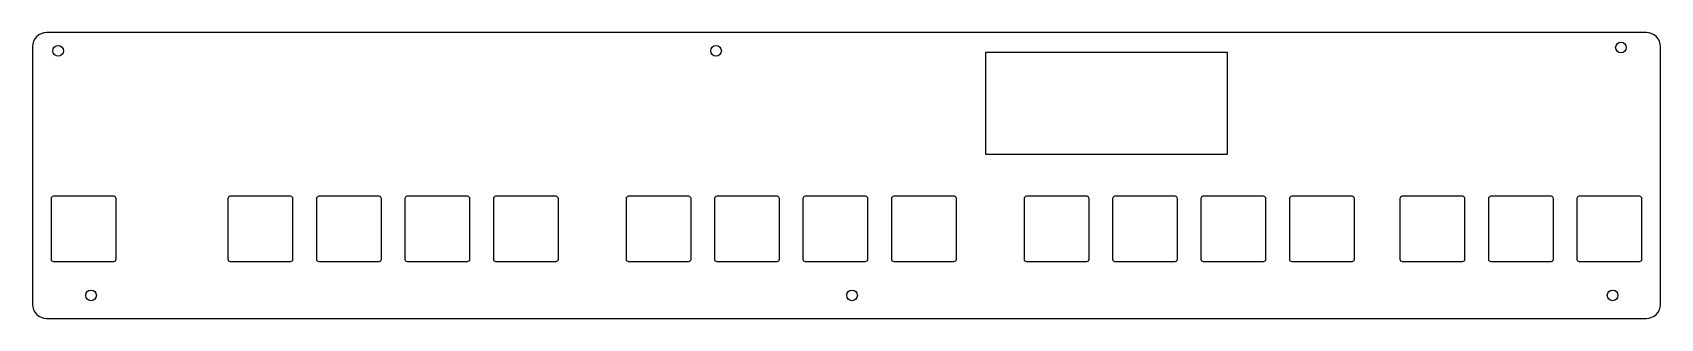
# Model space of a CAD drawing. Extents: x 36 to 386, y -121 to -59.
import ezdxf

# ---------------------------------------------------------------- set-up
doc = ezdxf.new("R2010")
doc.units = 0
doc.layers.add('BLACK', color=7, linetype='CONTINUOUS')

msp = doc.modelspace()

# ---------------------------------------------------------------- linework, layer by layer
at = {"layer": 'BLACK', "linetype": 'CONTINUOUS'}
for p, q in [((383.3, -59.49), (38.7, -59.49)), ((35.7, -62.49), (35.7, -117.95)), ((386.3, -117.95), (386.3, -62.49)), ((241, -63.7), (293, -63.7)), ((241, -85.7), (241, -63.7)), ((293, -63.7), (293, -85.7)), ((293, -85.7), (241, -85.7)), ((39.6875, -95.2), (39.6875, -108.2)), ((53.1875, -94.7), (40.1875, -94.7)), ((53.6875, -108.2), (53.6875, -95.2)), ((77.7875, -95.2), (77.7875, -108.2)), ((91.2875, -94.7), (78.2875, -94.7)), ((91.7875, -108.2), (91.7875, -95.2)), ((96.8375, -95.2), (96.8375, -108.2)), ((110.337, -94.7), (97.3375, -94.7)), ((110.837, -108.2), (110.837, -95.2)), ((115.887, -95.2), (115.887, -108.2)), ((129.387, -94.7), (116.387, -94.7)), ((129.887, -108.2), (129.887, -95.2)), ((134.938, -95.2), (134.938, -108.2)), ((148.438, -94.7), (135.438, -94.7)), ((148.938, -108.2), (148.938, -95.2)), ((163.512, -95.2), (163.512, -108.2)), ((177.012, -94.7), (164.012, -94.7)), ((177.512, -108.2), (177.512, -95.2)), ((182.562, -95.2), (182.562, -108.2)), ((196.062, -94.7), (183.062, -94.7)), ((196.562, -108.2), (196.562, -95.2)), ((201.612, -95.2), (201.612, -108.2)), ((215.112, -94.7), (202.112, -94.7)), ((215.612, -108.2), (215.612, -95.2)), ((220.662, -95.2), (220.662, -108.2)), ((234.162, -94.7), (221.162, -94.7)), ((234.662, -108.2), (234.662, -95.2)), ((249.237, -95.2), (249.237, -108.2)), ((262.738, -94.7), (249.737, -94.7)), ((263.238, -108.2), (263.238, -95.2)), ((268.287, -95.2), (268.287, -108.2)), ((281.787, -94.7), (268.787, -94.7)), ((282.287, -108.2), (282.287, -95.2)), ((287.337, -95.2), (287.337, -108.2)), ((300.837, -94.7), (287.837, -94.7)), ((301.337, -108.2), (301.337, -95.2)), ((306.387, -95.2), (306.387, -108.2)), ((319.887, -94.7), (306.887, -94.7)), ((320.387, -108.2), (320.387, -95.2)), ((330.2, -95.2), (330.2, -108.2)), ((343.7, -94.7), (330.7, -94.7)), ((344.2, -108.2), (344.2, -95.2)), ((349.25, -95.2), (349.25, -108.2)), ((362.75, -94.7), (349.75, -94.7)), ((363.25, -108.2), (363.25, -95.2)), ((368.3, -95.2), (368.3, -108.2)), ((381.8, -94.7), (368.8, -94.7)), ((382.3, -108.2), (382.3, -95.2)), ((40.1875, -108.7), (53.1875, -108.7)), ((78.2875, -108.7), (91.2875, -108.7)), ((97.3375, -108.7), (110.337, -108.7)), ((116.387, -108.7), (129.387, -108.7)), ((135.438, -108.7), (148.438, -108.7)), ((164.012, -108.7), (177.012, -108.7)), ((183.062, -108.7), (196.062, -108.7)), ((202.112, -108.7), (215.112, -108.7)), ((221.162, -108.7), (234.162, -108.7)), ((249.737, -108.7), (262.738, -108.7)), ((268.787, -108.7), (281.787, -108.7)), ((287.837, -108.7), (300.837, -108.7)), ((306.887, -108.7), (319.887, -108.7)), ((330.7, -108.7), (343.7, -108.7)), ((349.75, -108.7), (362.75, -108.7)), ((368.8, -108.7), (381.8, -108.7)), ((38.7, -120.95), (383.3, -120.95))]:
    msp.add_line(p, q, dxfattribs=at)
at = {"layer": 'BLACK'}
for centre in [(41.2, -63.4), (182.9, -63.4), (377.8, -62.7), (48.3, -116), (212.2, -116), (376, -116)]:
    msp.add_circle(centre, 1.15, dxfattribs=at)
for centre, radius, start, end in [((38.7, -62.49), 3, 90, 180), ((383.3, -62.49), 3, 0, 90), ((40.1875, -95.2), 0.5, 90, 180), ((53.1875, -95.2), 0.5, 0, 90), ((78.2875, -95.2), 0.5, 90, 180), ((91.2875, -95.2), 0.5, 0, 90), ((97.3375, -95.2), 0.5, 90, 180), ((110.337, -95.2), 0.5, 0, 90), ((116.387, -95.2), 0.5, 90, 180), ((129.387, -95.2), 0.5, 0, 90), ((135.438, -95.2), 0.5, 90, 180), ((148.438, -95.2), 0.5, 0, 90), ((164.012, -95.2), 0.5, 90, 180), ((177.012, -95.2), 0.5, 0, 90), ((183.062, -95.2), 0.5, 90, 180), ((196.062, -95.2), 0.5, 0, 90), ((202.112, -95.2), 0.5, 90, 180), ((215.112, -95.2), 0.5, 0, 90), ((221.162, -95.2), 0.5, 90, 180), ((234.162, -95.2), 0.5, 0, 90), ((249.737, -95.2), 0.5, 90, 180), ((262.738, -95.2), 0.5, 0, 90), ((268.787, -95.2), 0.5, 90, 180), ((281.787, -95.2), 0.5, 0, 90), ((287.837, -95.2), 0.5, 90, 180), ((300.837, -95.2), 0.5, 0, 90), ((306.887, -95.2), 0.5, 90, 180), ((319.887, -95.2), 0.5, 0, 90), ((330.7, -95.2), 0.5, 90, 180), ((343.7, -95.2), 0.5, 0, 90), ((349.75, -95.2), 0.5, 90, 180), ((362.75, -95.2), 0.5, 0, 90), ((368.8, -95.2), 0.5, 90, 180), ((381.8, -95.2), 0.5, 0, 90), ((40.1875, -108.2), 0.5, -180, -90), ((53.1875, -108.2), 0.5, -90, 0), ((78.2875, -108.2), 0.5, -180, -90), ((91.2875, -108.2), 0.5, -90, 0), ((97.3375, -108.2), 0.5, -180, -90), ((110.337, -108.2), 0.5, -90, 0), ((116.387, -108.2), 0.5, -180, -90), ((129.387, -108.2), 0.5, -90, 0), ((135.438, -108.2), 0.5, -180, -90), ((148.438, -108.2), 0.5, -90, 0), ((164.012, -108.2), 0.5, -180, -90), ((177.012, -108.2), 0.5, -90, 0), ((183.062, -108.2), 0.5, -180, -90), ((196.062, -108.2), 0.5, -90, 0), ((202.112, -108.2), 0.5, -180, -90), ((215.112, -108.2), 0.5, -90, 0), ((221.162, -108.2), 0.5, -180, -90), ((234.162, -108.2), 0.5, -90, 0), ((249.737, -108.2), 0.5, -180, -90), ((262.738, -108.2), 0.5, -90, 0), ((268.787, -108.2), 0.5, -180, -90), ((281.787, -108.2), 0.5, -90, 0), ((287.837, -108.2), 0.5, -180, -90), ((300.837, -108.2), 0.5, -90, 0), ((306.887, -108.2), 0.5, -180, -90), ((319.887, -108.2), 0.5, -90, 0), ((330.7, -108.2), 0.5, -180, -90), ((343.7, -108.2), 0.5, -90, 0), ((349.75, -108.2), 0.5, -180, -90), ((362.75, -108.2), 0.5, -90, 0), ((368.8, -108.2), 0.5, -180, -90), ((381.8, -108.2), 0.5, -90, 0), ((38.7, -117.95), 3, -180, -90), ((383.3, -117.95), 3, -90, 0)]:
    msp.add_arc(centre, radius, start, end, dxfattribs=at)

doc.saveas('drawing.dxf')
